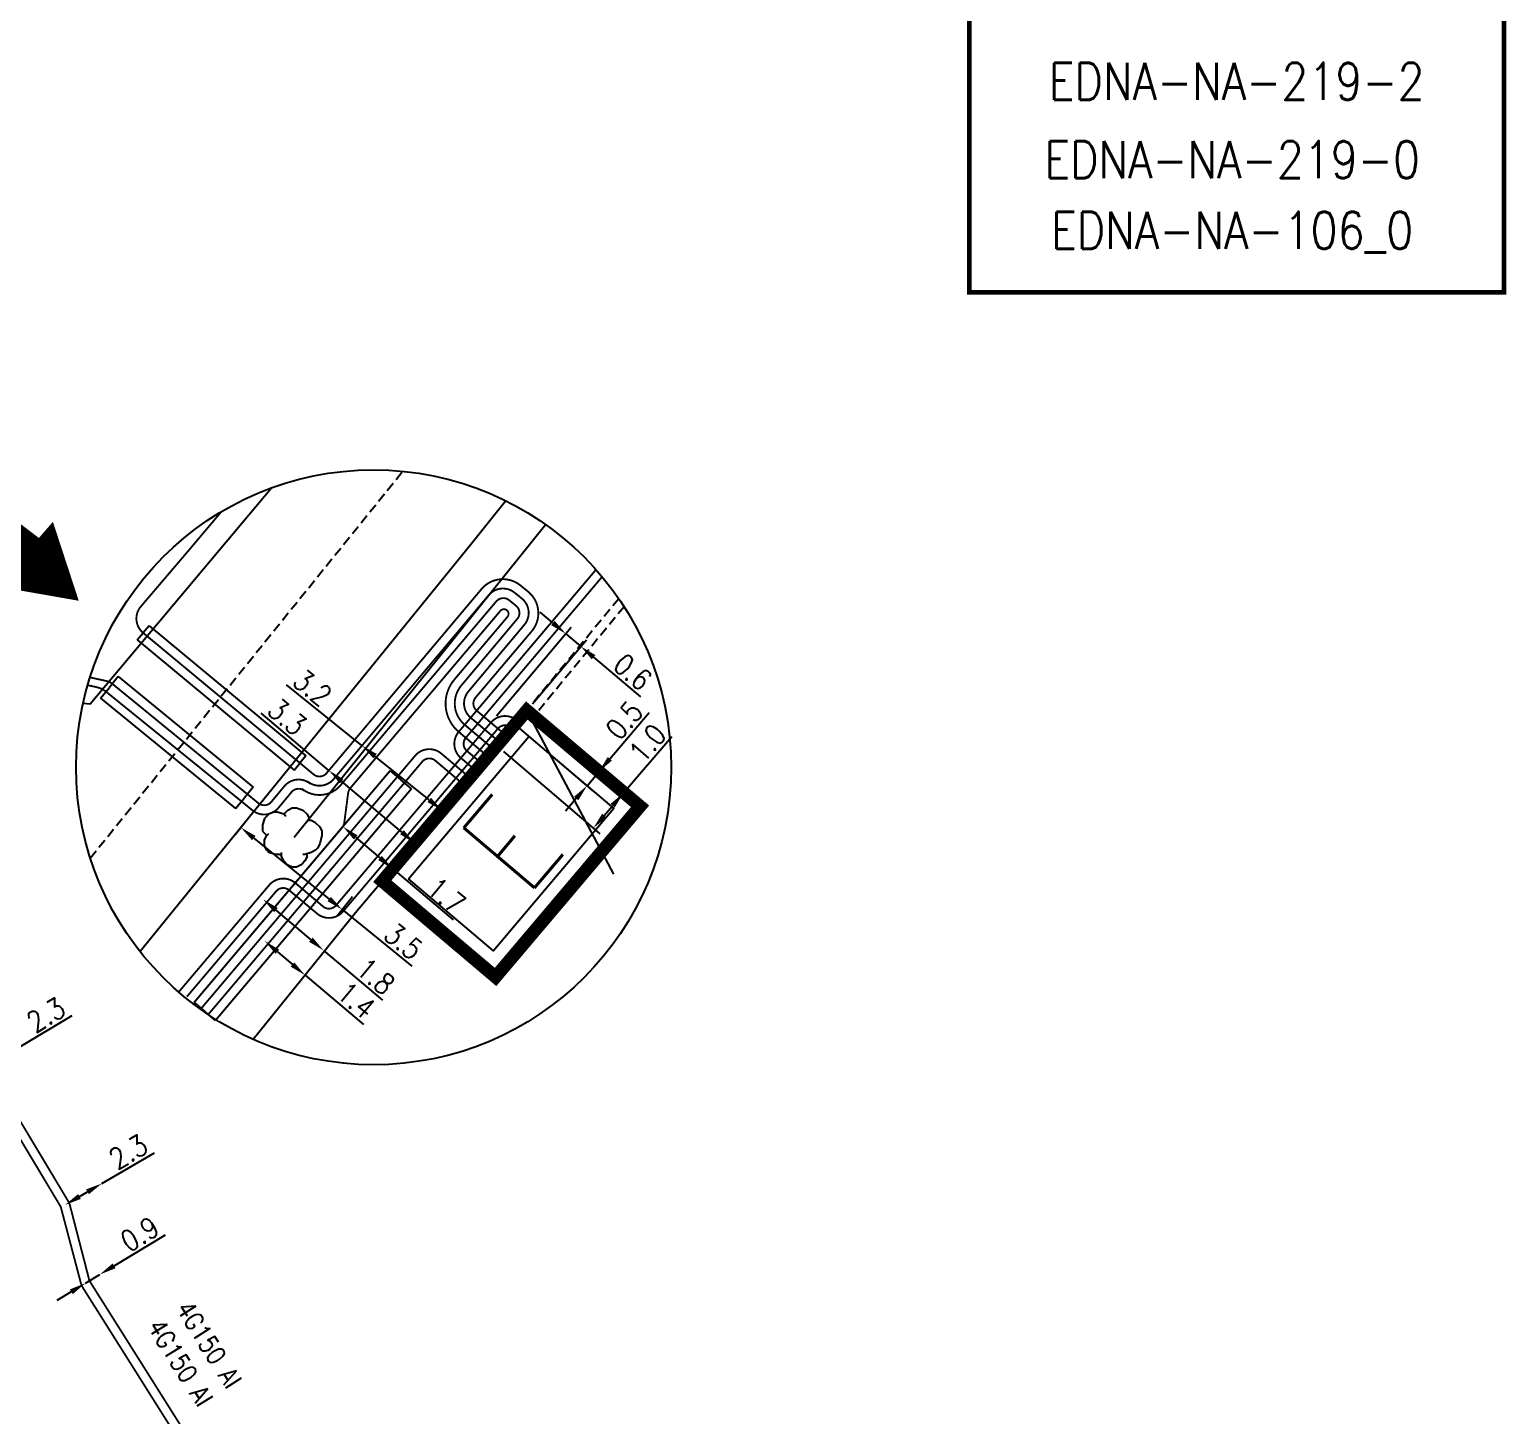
# Model space of a CAD drawing. Header units: millimetres. Extents: x 184011 to 185000, y 128010 to 128993.
# Drawn here: x 184763.7 to 184843.4, y 128281.6 to 128356.3 of the extents above; entities that cross this region are included whole.
import ezdxf
from ezdxf.enums import TextEntityAlignment as Align

# ---------------------------------------------------------------- set-up
doc = ezdxf.new("R2010")
doc.units = ezdxf.units.MM
doc.header["$PDMODE"] = 34
doc.linetypes.add('B_ST_Al', pattern=[2000, 1000, 1000])
doc.linetypes.add('DASHED', pattern=[0.75, 0.5, -0.25])
doc.layers.get('0').update_dxf_attribs({"linetype": 'CONTINUOUS'})
doc.layers.get('DEFPOINTS').update_dxf_attribs({"linetype": 'CONTINUOUS'})
for name, color, linetype in [('B_100', 3, 'CONTINUOUS'), ('B_110', 1, 'CONTINUOUS'), ('B_900', 7, 'CONTINUOUS'), ('B_930', 7, 'CONTINUOUS')]:
    doc.layers.add(name, color=color, linetype=linetype)
doc.styles.get("Standard").update_dxf_attribs({"font": 'romans.shx', "width": 0.85})
doc.dimstyles.get("Standard").update_dxf_attribs({"dimtxt": 1.5, "dimasz": 1.2, "dimexe": 0.625, "dimexo": 0.625, "dimgap": 0.25, "dimtad": 1, "dimdec": 1, "dimzin": 0, "dimdsep": 46, "dimtxsty": 'Standard', "dimcen": -0.5, "dimadec": 0, "dimazin": 0, "dimtfac": 1, "dimtdec": 1, "dimtmove": 0, "dimatfit": 3, "dimfxl": 0, "dimtolj": 1, "dimtzin": 0, "dimarcsym": 0})

# ---------------------------------------------------------------- blocks, each defined once
blk = doc.blocks.new('*D294')
at = {"layer": 'B_100', "color": 0, "linetype": 'Continuous', "lineweight": -2, "transparency": 16777216}
for p, q in [((184768.288, 128289.637), (184771.054, 128291.311)), ((184766.748, 128288.705), (184767.518, 128289.171)), ((184765.978, 128288.239), (184765.208, 128287.773))]:
    blk.add_line(p, q, dxfattribs=at)
at = {"layer": 'B_100', "color": 0, "linetype": 'Continuous', "transparency": 16777216}
for points in [[(184768.211, 128289.765), (184768.366, 128289.508), (184767.518, 128289.171)], [(184765.901, 128288.367), (184766.056, 128288.111), (184766.748, 128288.705)]]:
    blk.add_solid(points, dxfattribs=at)
at = {"layer": 'DEFPOINTS', "color": 0, "linetype": 'Continuous', "transparency": 16777216}
for p in [(184766.748, 128288.705), (184767.518, 128289.171), (184767.518, 128289.171)]:
    blk.add_point(p, dxfattribs=at)
at = {"layer": 'B_100', "color": 0, "linetype": 'Continuous', "transparency": 16777216, "insert": (184769.668, 128291.348), "char_height": 1.125, "attachment_point": 5, "rotation": 31.17903}
blk.add_mtext('\\A1;0.9', dxfattribs=at)
blk = doc.blocks.new('*D295')
at = {"layer": 'B_100', "color": 0, "linetype": 'Continuous', "lineweight": -2, "transparency": 16777216}
for p, q in [((184763.212, 128301.458), (184766.025, 128303.143)), ((184762.011, 128300.739), (184762.44, 128300.996))]:
    blk.add_line(p, q, dxfattribs=at)
at = {"layer": 'B_100', "color": 0, "linetype": 'Continuous', "transparency": 16777216}
for points in [[(184762.363, 128301.124), (184762.517, 128300.867), (184763.212, 128301.458)], [(184761.934, 128300.867), (184762.088, 128300.61), (184761.239, 128300.276)]]:
    blk.add_solid(points, dxfattribs=at)
at = {"layer": 'DEFPOINTS', "color": 0, "linetype": 'Continuous', "transparency": 16777216}
for p in [(184763.212, 128301.458), (184763.212, 128301.458), (184761.239, 128300.276)]:
    blk.add_point(p, dxfattribs=at)
at = {"layer": 'B_100', "color": 0, "linetype": 'Continuous', "transparency": 16777216, "insert": (184764.619, 128303.175), "char_height": 1.125, "attachment_point": 5, "rotation": 30.92583}
blk.add_mtext('\\A1;2.3', dxfattribs=at)
blk = doc.blocks.new('*D296')
at = {"layer": 'B_100', "color": 0, "linetype": 'Continuous', "lineweight": -2, "transparency": 16777216}
for p, q in [((184767.63, 128294.084), (184770.462, 128295.736)), ((184766.421, 128293.378), (184766.853, 128293.63))]:
    blk.add_line(p, q, dxfattribs=at)
at = {"layer": 'B_100', "color": 0, "linetype": 'Continuous', "transparency": 16777216}
for points in [[(184766.777, 128293.76), (184766.929, 128293.5), (184767.63, 128294.084)], [(184766.346, 128293.508), (184766.497, 128293.248), (184765.644, 128292.924)]]:
    blk.add_solid(points, dxfattribs=at)
at = {"layer": 'DEFPOINTS', "color": 0, "linetype": 'Continuous', "transparency": 16777216}
for p in [(184767.63, 128294.084), (184767.63, 128294.084), (184765.644, 128292.924)]:
    blk.add_point(p, dxfattribs=at)
at = {"layer": 'B_100', "color": 0, "linetype": 'Continuous', "transparency": 16777216, "insert": (184769.057, 128295.785), "char_height": 1.125, "attachment_point": 5, "rotation": 30.27062}
blk.add_mtext('\\A1;2.3', dxfattribs=at)
blk = doc.blocks.new('*D309')
at = {"layer": 'B_900', "color": 0, "linetype": 'Continuous', "lineweight": -2, "transparency": 16777216}
for p, q in [((184779.869, 128316.361), (184776.225, 128319.444)), ((184783.805, 128313.03), (184780.556, 128315.779))]:
    blk.add_line(p, q, dxfattribs=at)
at = {"layer": 'B_900', "color": 0, "linetype": 'Continuous', "transparency": 16777216}
for points in [[(184780.653, 128315.894), (184780.459, 128315.665), (184779.869, 128316.361)], [(184783.902, 128313.144), (184783.708, 128312.915), (184784.492, 128312.448)]]:
    blk.add_solid(points, dxfattribs=at)
at = {"layer": 'DEFPOINTS', "color": 0, "linetype": 'Continuous', "transparency": 16777216}
for p in [(184779.869, 128316.361), (184779.869, 128316.361), (184784.492, 128312.448)]:
    blk.add_point(p, dxfattribs=at)
at = {"layer": 'B_900', "color": 0, "linetype": 'Continuous', "transparency": 16777216, "insert": (184777.617, 128319.248), "char_height": 1.125, "attachment_point": 5, "rotation": 319.762}
blk.add_mtext('\\A1;3.3', dxfattribs=at)
blk = doc.blocks.new('*D310')
at = {"layer": 'B_900', "color": 0, "linetype": 'Continuous', "lineweight": -2, "transparency": 16777216}
for p, q in [((184781.654, 128317.701), (184777.589, 128320.985)), ((184785.28, 128314.773), (184782.354, 128317.136))]:
    blk.add_line(p, q, dxfattribs=at)
at = {"layer": 'B_900', "color": 0, "linetype": 'Continuous', "transparency": 16777216}
for points in [[(184782.449, 128317.253), (184782.26, 128317.019), (184781.654, 128317.701)], [(184785.375, 128314.889), (184785.186, 128314.656), (184785.98, 128314.207)]]:
    blk.add_solid(points, dxfattribs=at)
at = {"layer": 'DEFPOINTS', "color": 0, "linetype": 'Continuous', "transparency": 16777216}
for p in [(184781.654, 128317.701), (184785.98, 128314.207), (184785.98, 128314.207)]:
    blk.add_point(p, dxfattribs=at)
at = {"layer": 'B_900', "color": 0, "linetype": 'Continuous', "transparency": 16777216, "insert": (184778.985, 128320.821), "char_height": 1.125, "attachment_point": 5, "rotation": 321.07306}
blk.add_mtext('\\A1;3.2', dxfattribs=at)
blk = doc.blocks.new('*D311')
at = {"layer": 'B_900', "color": 0, "linetype": 'Continuous', "lineweight": -2, "transparency": 16777216}
for p, q in [((184775.683, 128313.971), (184774.829, 128312.916)), ((184775.823, 128312.714), (184779.888, 128309.423)), ((184781.146, 128309.547), (184780.292, 128308.492)), ((184780.587, 128308.856), (184784.351, 128305.808))]:
    blk.add_line(p, q, dxfattribs=at)
at = {"layer": 'B_900', "color": 0, "linetype": 'Continuous', "transparency": 16777216}
for points in [[(184775.918, 128312.831), (184775.729, 128312.598), (184775.124, 128313.281)], [(184779.982, 128309.539), (184779.794, 128309.306), (184780.587, 128308.856)]]:
    blk.add_solid(points, dxfattribs=at)
at = {"layer": 'DEFPOINTS', "color": 0, "linetype": 'Continuous', "transparency": 16777216}
for p in [(184775.978, 128314.335), (184781.441, 128309.911), (184780.587, 128308.856)]:
    blk.add_point(p, dxfattribs=at)
at = {"layer": 'B_900', "color": 0, "linetype": 'Continuous', "transparency": 16777216, "insert": (184783.899, 128307.14), "char_height": 1.125, "attachment_point": 5, "rotation": 320.99967}
blk.add_mtext('\\A1;3.5', dxfattribs=at)
blk = doc.blocks.new('*D313')
at = {"layer": 'B_900', "color": 0, "linetype": 'Continuous', "lineweight": -2, "transparency": 16777216}
for p, q in [((184790.897, 128319.292), (184796.111, 128314.842)), ((184795.755, 128315.147), (184798.355, 128318.194)), ((184789.282, 128317.384), (184794.488, 128312.941)), ((184794.716, 128313.929), (184795.17, 128314.462))]:
    blk.add_line(p, q, dxfattribs=at)
at = {"layer": 'B_900', "color": 0, "linetype": 'Continuous', "transparency": 16777216}
for points in [[(184795.056, 128314.56), (184795.284, 128314.365), (184795.755, 128315.147)], [(184794.602, 128314.027), (184794.83, 128313.832), (184794.131, 128313.245)]]:
    blk.add_solid(points, dxfattribs=at)
at = {"layer": 'DEFPOINTS', "color": 0, "linetype": 'Continuous', "transparency": 16777216}
for p in [(184790.541, 128319.597), (184788.926, 128317.688), (184795.755, 128315.147)]:
    blk.add_point(p, dxfattribs=at)
at = {"layer": 'B_900', "color": 0, "linetype": 'Continuous', "transparency": 16777216, "insert": (184797.057, 128317.828), "char_height": 1.125, "attachment_point": 5, "rotation": 49.51936}
blk.add_mtext('\\A1;1.0', dxfattribs=at)
blk = doc.blocks.new('*D314')
at = {"layer": 'B_900', "color": 0, "linetype": 'Continuous', "lineweight": -2, "transparency": 16777216}
for p, q in [((184790.541, 128319.597), (184794.793, 128315.999)), ((184795.016, 128316.989), (184797.134, 128319.491)), ((184789.895, 128318.833), (184794.147, 128315.235)), ((184793.789, 128315.538), (184794.435, 128316.302)), ((184793.208, 128314.851), (184792.626, 128314.164))]:
    blk.add_line(p, q, dxfattribs=at)
at = {"layer": 'B_900', "color": 0, "linetype": 'Continuous', "transparency": 16777216}
for points in [[(184794.902, 128317.085), (184795.131, 128316.892), (184794.435, 128316.302)], [(184793.093, 128314.948), (184793.322, 128314.754), (184793.789, 128315.538)]]:
    blk.add_solid(points, dxfattribs=at)
at = {"layer": 'DEFPOINTS', "color": 0, "linetype": 'Continuous', "transparency": 16777216}
for p in [(184790.541, 128319.597), (184789.895, 128318.833), (184794.435, 128316.302)]:
    blk.add_point(p, dxfattribs=at)
at = {"layer": 'B_900', "color": 0, "linetype": 'Continuous', "transparency": 16777216, "insert": (184795.793, 128319.068), "char_height": 1.125, "attachment_point": 5, "rotation": 49.762}
blk.add_mtext('\\A1;0.5', dxfattribs=at)
blk = doc.blocks.new('*D312')
at = {"layer": 'B_900', "color": 0, "linetype": 'Continuous', "lineweight": -2, "transparency": 16777216}
for p, q in [((184791.952, 128324.317), (184791.264, 128324.897)), ((184788.904, 128319.303), (184792.942, 128324.096)), ((184792.64, 128323.737), (184793.453, 128323.053)), ((184790.843, 128319.955), (184793.755, 128323.411)), ((184794.141, 128322.473), (184796.679, 128320.334))]:
    blk.add_line(p, q, dxfattribs=at)
at = {"layer": 'B_900', "color": 0, "linetype": 'Continuous', "transparency": 16777216}
for points in [[(184792.049, 128324.432), (184791.855, 128324.202), (184792.64, 128323.737)], [(184794.238, 128322.587), (184794.044, 128322.358), (184793.453, 128323.053)]]:
    blk.add_solid(points, dxfattribs=at)
at = {"layer": 'DEFPOINTS', "color": 0, "linetype": 'Continuous', "transparency": 16777216}
for p in [(184793.453, 128323.053), (184790.541, 128319.597), (184788.602, 128318.944)]:
    blk.add_point(p, dxfattribs=at)
at = {"layer": 'B_900', "color": 0, "linetype": 'Continuous', "transparency": 16777216, "insert": (184796.253, 128321.674), "char_height": 1.125, "attachment_point": 5, "rotation": 319.8843}
blk.add_mtext('\\A1;0.6', dxfattribs=at)
blk = doc.blocks.new('T300')
for p, q in [((-0.171, 0.743), (-0.057, 0.8)), ((-0.057, 0.8), (0.057, 0.8)), ((0.057, 0.8), (0.229, 0.743)), ((-0.8, 0.514), (-0.857, 0.343)), ((-0.686, 0.629), (-0.8, 0.514)), ((-0.571, 0.686), (-0.686, 0.629)), ((-0.457, 0.686), (-0.571, 0.686)), ((-0.286, 0.629), (-0.457, 0.686)), ((-0.286, 0.629), (-0.171, 0.743)), ((-0.229, 0.571), (-0.286, 0.629)), ((0.229, 0.743), (0.343, 0.629)), ((0.343, 0.629), (0.4, 0.514)), ((0.457, 0.457), (0.343, 0.457)), ((0.4, 0.514), (0.4, 0.457)), ((0.571, 0.4), (0.457, 0.457)), ((0.571, 0.4), (0.686, 0.286)), ((-0.857, 0.343), (-0.857, 0.171)), ((-0.857, 0.171), (-0.743, 0.057)), ((-0.8, -0.057), (-0.743, 0.057)), ((-0.743, 0.057), (-0.686, 0.114)), ((0.686, 0.286), (0.743, 0.171)), ((0.743, 0.057), (0.686, -0.171)), ((0.743, 0.171), (0.743, 0.057)), ((-0.8, -0.171), (-0.8, -0.057)), ((-0.8, -0.229), (-0.8, -0.171)), ((-0.743, -0.343), (-0.8, -0.229)), ((-0.686, -0.4), (-0.743, -0.343)), ((0.571, -0.343), (0.457, -0.4)), ((0.629, -0.286), (0.571, -0.343)), ((0.686, -0.171), (0.629, -0.286)), ((-0.514, -0.457), (-0.686, -0.4)), ((-0.4, -0.457), (-0.514, -0.457)), ((-0.4, -0.457), (-0.343, -0.457)), ((-0.343, -0.457), (-0.343, -0.4)), ((-0.343, -0.514), (-0.343, -0.457)), ((-0.286, -0.629), (-0.343, -0.514)), ((-0.171, -0.743), (-0.286, -0.629)), ((-0.057, -0.8), (-0.171, -0.743)), ((0.171, -0.743), (0.057, -0.8)), ((0.229, -0.686), (0.171, -0.743)), ((0.286, -0.457), (0.229, -0.457)), ((0.286, -0.629), (0.229, -0.686)), ((0.457, -0.4), (0.286, -0.457)), ((0.343, -0.514), (0.286, -0.629)), ((0.343, -0.514), (0.343, -0.457)), ((0.057, -0.8), (-0.057, -0.8))]:
    blk.add_line(p, q)
blk = doc.blocks.new('*D315')
at = {"layer": 'B_900', "color": 0, "linetype": 'Continuous', "lineweight": -2, "transparency": 16777216}
for p, q in [((184790.238, 128319.239), (184783.012, 128310.699)), ((184781.316, 128312.749), (184782.628, 128311.639)), ((184783.315, 128311.057), (184786.569, 128308.303))]:
    blk.add_line(p, q, dxfattribs=at)
at = {"layer": 'B_900', "color": 0, "linetype": 'Continuous', "transparency": 16777216}
for points in [[(184781.413, 128312.863), (184781.219, 128312.634), (184780.629, 128313.33)], [(184782.725, 128311.753), (184782.531, 128311.524), (184783.315, 128311.057)]]:
    blk.add_solid(points, dxfattribs=at)
at = {"layer": 'DEFPOINTS', "color": 0, "linetype": 'Continuous', "transparency": 16777216}
for p in [(184790.541, 128319.597), (184780.629, 128313.33), (184783.315, 128311.057)]:
    blk.add_point(p, dxfattribs=at)
at = {"layer": 'B_900', "color": 0, "linetype": 'Continuous', "transparency": 16777216, "insert": (184786.198, 128309.6), "char_height": 1.125, "attachment_point": 5, "rotation": 319.762}
blk.add_mtext('\\A1;1.7', dxfattribs=at)
blk = doc.blocks.new('*D316')
at = {"layer": 'B_900', "color": 0, "linetype": 'Continuous', "lineweight": -2, "transparency": 16777216}
for p, q in [((184777.094, 128306.581), (184777.907, 128305.893)), ((184778.594, 128305.311), (184781.734, 128302.654))]:
    blk.add_line(p, q, dxfattribs=at)
at = {"layer": 'B_900', "color": 0, "linetype": 'Continuous', "transparency": 16777216}
for points in [[(184777.19, 128306.696), (184776.997, 128306.467), (184776.407, 128307.162)], [(184778.004, 128306.007), (184777.81, 128305.778), (184778.594, 128305.311)]]:
    blk.add_solid(points, dxfattribs=at)
at = {"layer": 'DEFPOINTS', "color": 0, "linetype": 'Continuous', "transparency": 16777216}
for p in [(184776.407, 128307.162), (184778.594, 128305.311), (184778.594, 128305.311)]:
    blk.add_point(p, dxfattribs=at)
at = {"layer": 'B_900', "color": 0, "linetype": 'Continuous', "transparency": 16777216, "insert": (184781.346, 128303.965), "char_height": 1.125, "attachment_point": 5, "rotation": 319.762}
blk.add_mtext('\\A1;1.4', dxfattribs=at)
blk = doc.blocks.new('*D317')
at = {"layer": 'B_900', "color": 0, "linetype": 'Continuous', "lineweight": -2, "transparency": 16777216}
for p, q in [((184777.014, 128308.827), (184778.899, 128307.233)), ((184779.587, 128306.651), (184782.766, 128303.963))]:
    blk.add_line(p, q, dxfattribs=at)
at = {"layer": 'B_900', "color": 0, "linetype": 'Continuous', "transparency": 16777216}
for points in [[(184777.11, 128308.942), (184776.917, 128308.713), (184776.326, 128309.408)], [(184778.996, 128307.347), (184778.803, 128307.118), (184779.587, 128306.651)]]:
    blk.add_solid(points, dxfattribs=at)
at = {"layer": 'DEFPOINTS', "color": 0, "linetype": 'Continuous', "transparency": 16777216}
for p in [(184776.326, 128309.408), (184779.587, 128306.651), (184779.587, 128306.651)]:
    blk.add_point(p, dxfattribs=at)
at = {"layer": 'B_900', "color": 0, "linetype": 'Continuous', "transparency": 16777216, "insert": (184782.394, 128305.26), "char_height": 1.125, "attachment_point": 5, "rotation": 319.78241}
blk.add_mtext('\\A1;1.8', dxfattribs=at)

msp = doc.modelspace()

# ---------------------------------------------------------------- linework, layer by layer
at = {"layer": 'B_100', "linetype": 'B_ST_Al', "const_width": 0.1}
msp.add_lwpolyline([(184774.227, 128277.294), (184767, 128288.766, -0.077524), (184766.939, 128288.908), (184765.913, 128292.882, 0.071897), (184765.802, 128293.146), (184761.454, 128300.404), (184751.805, 128316.88, -0.055206), (184751.76, 128316.98), (184751.413, 128318.066), (184750.563, 128320.728, 0.069477), (184750.503, 128320.853), (184743.662, 128331.109), (184740.95, 128335.865, -0.313685), (184741.001, 128336.433), (184746.262, 128342.783), (184748.99, 128346.075, -0.417193), (184749.698, 128346.138), (184750.287, 128345.64)], format="xyb", dxfattribs=at)
at = {"layer": 'B_110', "linetype": 'B_ST_Al', "const_width": 0.1}
msp.add_lwpolyline([(184750.61, 128346.022), (184750.025, 128346.516, 0.267698), (184749.042, 128346.694, 0.134439), (184748.609, 128346.391), (184745.883, 128343.104), (184740.618, 128336.754, 0.313725), (184740.515, 128335.616), (184743.231, 128330.857), (184750.075, 128320.593, -0.070338), (184750.136, 128320.467), (184750.945, 128317.916), (184751.323, 128316.725, 0.055769), (184751.368, 128316.623), (184761.024, 128300.149), (184765.375, 128292.887, -0.070664), (184765.429, 128292.758), (184766.492, 128288.723, 0.076267), (184766.613, 128288.445), (184773.804, 128277.028)], format="xyb", dxfattribs=at)
at = {"layer": 'B_900', "color": 252}
msp.add_line((184791.561, 128329.623), (184778.004, 128312.741), dxfattribs=at)
at = {"layer": 'B_900', "color": 7, "linetype": 'DASHED'}
for p, q in [((184795.5, 128325.629), (184790.541, 128319.597)), ((184795.79, 128325.194), (184790.795, 128319.119))]:
    msp.add_line(p, q, dxfattribs=at)
at = {"layer": 'B_900', "color": 7, "linetype": 'CONTINUOUS'}
for p, q in [((184769.532, 128323.402), (184769.851, 128323.787)), ((184770.171, 128324.171), (184769.851, 128323.787)), ((184770.171, 128324.171), (184778.63, 128317.146)), ((184769.532, 128323.402), (184777.991, 128316.377)), ((184768.51, 128321.422), (184768.035, 128320.841)), ((184768.51, 128321.422), (184775.789, 128315.466)), ((184767.561, 128320.261), (184768.035, 128320.841)), ((184767.561, 128320.261), (184774.839, 128314.305)), ((184778.63, 128317.146), (184778.31, 128316.761)), ((184783.172, 128316.335), (184772.609, 128303.851)), ((184777.991, 128316.377), (184778.31, 128316.761)), ((184783.172, 128316.335), (184783.745, 128315.85)), ((184784.317, 128315.366), (184783.745, 128315.85)), ((184784.317, 128315.366), (184773.754, 128302.882)), ((184774.839, 128314.305), (184775.314, 128314.885)), ((184775.789, 128315.466), (184775.314, 128314.885)), ((184772.609, 128303.851), (184773.181, 128303.367)), ((184773.754, 128302.882), (184773.181, 128303.367))]:
    msp.add_line(p, q, dxfattribs=at)
at = {"layer": 'B_900', "color": 254, "linetype": 'Continuous', "flags": 128}
msp.add_lwpolyline([(184751.86, 128338.102, 0.384, 2.306, 0), (184763.479, 128328.033, 2.306, 0, 0), (184766.384, 128325.516, 0, 4.612, 0), (184763.479, 128328.033, 4.612, 4.612, 0)], format="xyseb", dxfattribs=at)
at = {"layer": 'B_900', "color": 7, "linetype": 'DASHED', "flags": 128}
msp.add_lwpolyline([(184767.001, 128311.634), (184783.852, 128332.502)], dxfattribs=at)
at = {"layer": 'B_900', "color": 252, "flags": 128}
for points in [[(184766.614, 128319.999), (184766.99, 128319.949), (184776.784, 128331.608)], [(184789.414, 128330.906), (184787.464, 128328.482), (184769.688, 128306.588)], [(184795.238, 128310.768), (184790.541, 128319.597), (184781.299, 128308.674), (184775.791, 128301.857)]]:
    msp.add_lwpolyline(points, dxfattribs=at)
at = {"layer": 'B_900', "color": 1, "linetype": 'Continuous', "const_width": 0.1}
for points in [[(184774.069, 128330.318), (184772.432, 128328.376), (184769.726, 128325.2, 0.416265), (184769.851, 128323.787), (184779.043, 128316.152, 0.411377), (184779.744, 128316.214), (184779.869, 128316.361), (184788.1, 128326.148, -0.409167), (184790.194, 128326.347), (184790.61, 128326.009, -0.42019), (184790.81, 128323.875), (184787.78, 128320.295, 0.414222), (184787.839, 128319.59), (184789.41, 128318.26)], [(184787.795, 128316.352), (184786.987, 128317.036, -0.414222), (184786.87, 128318.445), (184794.274, 128327.194)], [(184790.055, 128319.025), (184790.006, 128319.066, 0.412063), (184788.602, 128318.944), (184780.257, 128309.084, -0.412827), (184779.554, 128309.024), (184778.061, 128310.292, 0.414834), (184776.65, 128310.176), (184771.771, 128304.408)], [(184789.735, 128318.641), (184789.686, 128318.682, 0.412063), (184788.984, 128318.621), (184780.638, 128308.761, -0.412826), (184779.233, 128308.64), (184777.726, 128309.903, 0.412848), (184777.024, 128309.843), (184772.212, 128304.156)], [(184787.472, 128315.97), (184785.932, 128317.274, 0.41423), (184784.522, 128317.157), (184772.975, 128303.51)]]:
    msp.add_lwpolyline(points, format="xyb", dxfattribs=at)
at = {"layer": 'B_900', "color": 3, "linetype": 'Continuous', "const_width": 0.1}
for points in [[(184788.118, 128316.734), (184787.31, 128317.418, -0.414222), (184787.251, 128318.122), (184794.604, 128326.81)], [(184767.01, 128321.377), (184767.879, 128321.187, -0.118135), (184768.194, 128321.035), (184775.475, 128315.081), (184776.065, 128314.598, 0.411982), (184776.766, 128314.666), (184777.468, 128315.511, -0.414214), (184778.876, 128315.641), (184778.722, 128315.77, 0.411532), (184780.124, 128315.893), (184780.656, 128316.522), (184781.654, 128317.701), (184788.49, 128325.821, -0.409017), (184789.885, 128325.953), (184790.273, 128325.638, -0.418857), (184790.409, 128324.219), (184787.39, 128320.619, 0.412896), (184787.511, 128319.213), (184789.087, 128317.879)], [(184766.844, 128320.965), (184767.341, 128320.857, -0.117571), (184767.863, 128320.605), (184775.158, 128314.694), (184775.749, 128314.211, 0.411982), (184777.151, 128314.346), (184777.853, 128315.191, -0.414214), (184778.557, 128315.257), (184778.402, 128315.385, 0.411532), (184780.506, 128315.57), (184780.98, 128316.131), (184788.895, 128325.482, -0.408257), (184789.592, 128325.547), (184789.96, 128325.248, -0.418976), (184790.028, 128324.539), (184787.008, 128320.94, 0.413014), (184787.188, 128318.831), (184788.764, 128317.497)], [(184787.149, 128315.589), (184785.609, 128316.892, 0.414226), (184784.904, 128316.834), (184773.357, 128303.187)]]:
    msp.add_lwpolyline(points, format="xyb", dxfattribs=at)
at = {"layer": 'B_900', "color": 1, "linetype": 'Continuous'}
msp.add_lwpolyline([(184772.593, 128303.833, 0.1, 0.1, 0), (184774.797, 128306.438, 0.1, 0.1, 0), (184780.594, 128313.289, 0.1, 0.1, 0.136246), (184780.698, 128313.535, 0.1, 0.1, 0), (184780.909, 128315.149, 0.1, 0.1, -0.144161), (184781.023, 128315.407, 0.1, 0.1, 0), (184789.118, 128324.972, 0.1, 0.1, -0.406687), (184789.466, 128325.006, 0.1, 0.1, 0), (184789.466, 128325.006, 0.1, 0.1, -0.421784), (184789.5, 128324.649, 0.1, 0.1, 0), (184786.635, 128321.264, 0.1, 0.1, 0.414222), (184786.87, 128318.445, 0.1, 0.1, 0), (184788.441, 128317.115, 0, 0, 0)], format="xyseb", dxfattribs=at)
at = {"layer": 'B_900', "color": 252, "linetype": 'Continuous', "const_width": 0.7, "flags": 128}
msp.add_lwpolyline([(184790.541, 128319.597), (184796.648, 128314.429), (184788.857, 128305.222), (184782.75, 128310.39)], close=True, dxfattribs=at)
at = {"layer": 'B_900', "color": 252, "linetype": 'Continuous'}
msp.add_lwpolyline([(184784.16, 128310.507), (184790.658, 128318.187), (184795.239, 128314.311), (184788.74, 128306.632)], close=True, dxfattribs=at)
at = {"layer": 'B_900'}
msp.add_circle((184782.282, 128316.532), 16.046, dxfattribs=at)
at = {"layer": 'B_930', "const_width": 0.25}
msp.add_lwpolyline([(184814.4, 128360.081), (184843.242, 128360.081), (184843.242, 128342.147), (184814.4, 128342.147)], close=True, dxfattribs=at)

# ---------------------------------------------------------------- block references
at = {"layer": 'B_900', "color": 252, "xscale": 2, "yscale": 2, "zscale": 2}
msp.add_blockref('T300', (184778.004, 128312.741), dxfattribs=at)

# ---------------------------------------------------------------- texts
at = {"layer": 'B_100', "linetype": 'B_ST_Al', "width": 0.85}
msp.add_text('4G150 Al', height=1, rotation=302.24819, dxfattribs=at).set_placement((184773.402, 128285.386), align=Align.MIDDLE)
at = {"layer": 'B_110', "linetype": 'B_ST_Al', "width": 0.85}
msp.add_text('4G150 Al', height=1, rotation=302.2484, dxfattribs=at).set_placement((184771.863, 128284.409), align=Align.MIDDLE)
at = {"layer": 'B_900', "color": 252, "insert": (184789.699, 128312.409), "char_height": 5, "width": 12.06059, "attachment_point": 5, "rotation": 49.762}
msp.add_mtext('E', dxfattribs=at)
at = {"layer": 'B_930', "width": 0.85}
for s, p in [('EDNA-NA-219-2', (184828.821, 128352.536)), ('EDNA-NA-219-0', (184828.577, 128348.314)), ('EDNA-NA-106_0', (184828.58, 128344.503))]:
    msp.add_text(s, height=2, dxfattribs=at).set_placement(p, align=Align.CENTER)

# ---------------------------------------------------------------- dimensions: what is measured, and where the dimension line sits
at = {"layer": 'B_100', "linetype": 'Continuous'}
for base, p1, p2, angle, picture, middle in [((184763.212, 128301.458), (184761.239, 128300.276), (184763.212, 128301.458), 210.92583, '*D295', (184765.005, 128302.532)), ((184767.63, 128294.084), (184765.644, 128292.924), (184767.63, 128294.084), 210.27062, '*D296', (184769.435, 128295.137)), ((184767.518, 128289.171), (184766.748, 128288.705), (184767.518, 128289.171), 211.17903, '*D294', (184770.056, 128290.707))]:
    dim = msp.add_linear_dim(base=base, p1=p1, p2=p2, angle=angle, dimstyle='Standard', override={"dimscale": 0.75}, dxfattribs=at)
    dim.commit()
    dim.dimension.update_dxf_attribs({"geometry": picture, "text_midpoint": middle, "dimtype": 160})
at = {"layer": 'B_900', "color": 1, "linetype": 'Continuous'}
for base, p1, p2, angle, text, override, picture, middle in [((184793.453, 128323.053), (184788.602, 128318.944), (184790.541, 128319.597), 139.8843, '0.6', {"dimscale": 0.75}, '*D312', (184795.77, 128321.1)), ((184779.869, 128316.361), (184784.492, 128312.448), (184779.869, 128316.361), 319.762, '3.3', {"dimscale": 0.75}, '*D309', (184777.133, 128318.676)), ((184794.435, 128316.302), (184789.895, 128318.833), (184790.541, 128319.597), 229.762, '0.5', {"dimscale": 0.75, "dimexo": 0}, '*D314', (184796.366, 128318.583)), ((184783.315, 128311.057), (184780.629, 128313.33), (184790.541, 128319.597), 139.762, '1.7', {"dimscale": 0.75}, '*D315', (184785.714, 128309.028)), ((184795.755, 128315.147), (184788.926, 128317.688), (184790.541, 128319.597), 229.51936, '1.0', {"dimscale": 0.75}, '*D313', (184797.628, 128317.341)), ((184779.587, 128306.651), (184776.326, 128309.408), (184779.587, 128306.651), 139.78241, '1.8', {"dimscale": 0.75}, '*D317', (184781.91, 128304.687))]:
    dim = msp.add_linear_dim(base=base, p1=p1, p2=p2, angle=angle, text=text, dimstyle='Standard', override=override, dxfattribs=at)
    dim.commit()
    dim.dimension.update_dxf_attribs({"geometry": picture, "text_midpoint": middle, "dimtype": 160})
at = {"layer": 'B_900', "color": 3, "linetype": 'Continuous'}
for base, p1, p2, angle, text, picture, middle, dimtype in [((184785.98, 128314.207), (184781.654, 128317.701), (184785.98, 128314.207), 141.07306, '3.2', '*D310', (184778.514, 128320.238), 160), ((184780.587, 128308.856), (184775.978, 128314.335), (184781.441, 128309.911), 320.99967, '3.5', '*D311', (184783.427, 128306.557), 161), ((184778.594, 128305.311), (184776.407, 128307.162), (184778.594, 128305.311), 139.762, '1.4', '*D316', (184780.861, 128303.393), 160)]:
    dim = msp.add_linear_dim(base=base, p1=p1, p2=p2, angle=angle, text=text, dimstyle='Standard', override={"dimscale": 0.75}, dxfattribs=at)
    dim.commit()
    dim.dimension.update_dxf_attribs({"geometry": picture, "text_midpoint": middle, "dimtype": dimtype})

doc.saveas('drawing.dxf')
